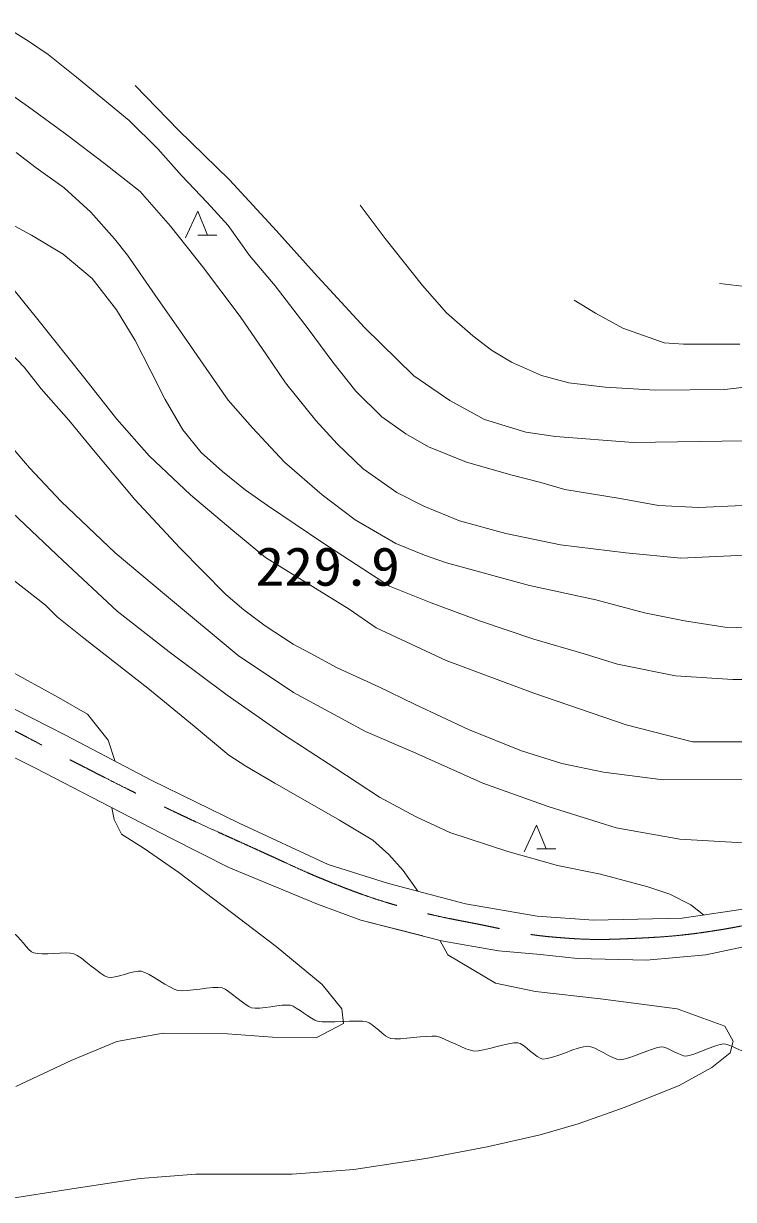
# Model space of a CAD drawing. Units: millimetres, scale not verified. Extents: x 40000 to 680000, y 20000 to 380000.
# Drawn here: x 477242 to 510918, y 252666 to 308496 of the extents above; entities that cross this region are included whole.
import ezdxf
from ezdxf.enums import TextEntityAlignment as Align

# ---------------------------------------------------------------- set-up
doc = ezdxf.new("R2010")
doc.units = ezdxf.units.MM
doc.header["$LTSCALE"] = 1000
doc.linetypes.add('CHAIN', pattern=[18.5, 12, -1.5, 3.5, -1.5])
doc.layers.add('M-BMK', color=2, linetype='CHAIN', lineweight=13)
doc.layers.add('M-WORK', color=1, linetype='Continuous', lineweight=13)
doc.styles.add('ＭＳ ゴシック', font='')
doc.styles.get('ＭＳ ゴシック').set_extended_font_data('MS Gothic')

msp = doc.modelspace()

# ---------------------------------------------------------------- linework, layer by layer
at = {"layer": 'M-BMK'}
msp.add_open_spline([(467345, 279524), (468813, 278865), (469195, 278695), (470370, 278139), (471454, 277626), (472056, 277329), (473130, 276795), (474345, 276192), (475022, 275847), (476228, 275225), (477579, 274530), (478324, 274118), (479675, 273425), (481213, 272636), (482073, 272189), (483631, 271440), (485438, 270569), (486465, 270111), (488294, 269285), (489773, 268617), (490585, 268202), (492095, 267608), (493485, 267060), (494284, 266797), (495727, 266407), (496779, 266123), (497381, 266013), (498451, 265807), (500014, 265507), (500881, 265245), (502467, 265115), (503714, 265012), (504419, 264984), (505668, 265038), (507427, 265113), (508419, 265169), (510157, 265448), (511454, 265656), (512173, 265830), (513440, 266176), (514603, 266494), (515231, 266751), (516364, 267161), (517501, 267573), (518142, 267799), (519247, 268290), (520718, 268944), (521495, 269408), (522920, 270157), (524699, 271092), (525708, 271597), (527445, 272609), (528591, 273277), (529196, 273712), (530328, 274405), (531321, 275013), (531897, 275323), (532882, 275944), (534345, 276865), (535159, 277390), (536586, 278365), (537844, 279224), (538545, 279712), (539777, 280608), (541410, 281797), (542326, 282462), (543922, 283700), (544954, 284500), (545524, 284959), (546535, 285786), (547696, 286738), (548333, 287287), (549476, 288262), (551610, 290084), (552273, 290696), (554862, 293016)], degree=3, knots=[0, 0, 0, 0, 1, 1, 1, 2, 2, 2, 3, 3, 3, 4, 4, 4, 5, 5, 5, 6, 6, 6, 7, 7, 7, 8, 8, 8, 9, 9, 9, 10, 10, 10, 11, 11, 11, 12, 12, 12, 13, 13, 13, 14, 14, 14, 15, 15, 15, 16, 16, 16, 17, 17, 17, 18, 18, 18, 19, 19, 19, 20, 20, 20, 21, 21, 21, 22, 22, 22, 23, 23, 23, 24, 24, 24, 25, 25, 25, 25], dxfattribs=at)
at = {"layer": 'M-WORK'}
for p, q in [((477483, 307661), (476134, 308496)), ((478408, 307018), (477483, 307661)), ((479756, 305952), (478408, 307018)), ((482248, 303897), (479756, 305952)), ((477470, 304547), (475659, 305806)), ((482545, 305546), (484600, 303439)), ((479294, 303211), (477470, 304547)), ((483610, 302549), (482248, 303897)), ((481080, 301850), (479294, 303211)), ((484600, 303439), (487015, 301076)), ((477837, 301642), (476887, 302374)), ((484740, 301277), (483610, 302549)), ((479173, 300691), (477837, 301642)), ((482775, 300514), (481080, 301850)), ((485960, 299992), (484740, 301277)), ((487015, 301076), (489236, 298657)), ((480432, 299535), (479173, 300691)), ((484214, 298870), (482775, 300514)), ((474855, 299939), (477617, 298449)), ((486949, 298901), (485960, 299992)), ((493204, 299877), (494403, 298284)), ((481562, 298276), (480432, 299535)), ((484929, 298317), (485507, 299593)), ((485507, 299593), (485962, 298455)), ((485730, 296956), (484214, 298870)), ((487964, 297475), (486949, 298901)), ((477617, 298449), (479125, 297540)), ((482166, 297506), (481562, 298276)), ((485517, 298455), (486417, 298455)), ((489236, 298657), (491021, 296666)), ((494403, 298284), (496173, 296060)), ((479125, 297540), (480500, 296397)), ((483489, 295592), (482166, 297506)), ((489184, 296036), (487964, 297475)), ((487515, 294592), (485730, 296956)), ((491021, 296666), (493410, 294058)), ((476459, 296249), (477924, 294437)), ((480500, 296397), (481656, 294907)), ((490739, 293994), (489184, 296036)), ((496173, 296060), (497307, 294755)), ((510253, 296161), (511334, 296025)), ((484735, 293806), (483489, 295592)), ((503357, 295364), (504379, 294742)), ((481656, 294907), (482542, 293442)), ((477924, 294437), (480094, 291727)), ((488774, 292768), (487515, 294592)), ((497307, 294755), (498561, 293662)), ((504379, 294742), (505677, 294027)), ((475607, 293910), (477277, 292185)), ((485904, 292124), (484735, 293806)), ((491920, 292414), (490739, 293994)), ((493410, 294058), (495761, 291772)), ((505677, 294027), (507636, 293339)), ((482542, 293442), (483287, 291991)), ((498561, 293662), (499446, 292994)), ((507636, 293339), (508554, 293267)), ((508554, 293267), (511214, 293274)), ((489673, 291433), (488774, 292768)), ((499446, 292994), (500383, 292424)), ((477277, 292185), (478075, 291158)), ((483287, 291991), (483955, 290642)), ((486944, 290608), (485904, 292124)), ((493012, 291040), (491920, 292414)), ((500383, 292424), (501811, 291781)), ((480094, 291727), (481661, 289711)), ((491112, 289647), (489673, 291433)), ((495761, 291772), (497456, 290603)), ((501811, 291781), (503102, 291434)), ((503102, 291434), (504833, 291231)), ((478075, 291158), (479387, 289671)), ((494245, 289819), (493012, 291040)), ((504833, 291231), (507225, 291093)), ((507225, 291093), (510495, 291120)), ((510495, 291120), (512303, 291336)), ((483955, 290642), (484803, 289204)), ((488100, 289298), (486944, 290608)), ((497456, 290603), (499101, 289704)), ((495376, 289010), (494245, 289819)), ((479387, 289671), (480635, 288148)), ((481661, 289711), (483203, 287977)), ((484803, 289204), (485676, 288137)), ((489629, 287666), (488100, 289298)), ((492113, 288542), (491112, 289647)), ((499101, 289704), (501066, 289100)), ((476118, 289035), (477518, 287403)), ((496455, 288394), (495376, 289010)), ((501066, 289100), (502479, 288882)), ((502479, 288882), (506165, 288612)), ((506165, 288612), (511419, 288689)), ((480635, 288148), (482525, 285901)), ((485676, 288137), (486678, 287226)), ((493359, 287361), (492113, 288542)), ((498253, 287674), (496455, 288394)), ((483203, 287977), (485168, 286114)), ((491401, 286112), (489629, 287666)), ((500424, 287058), (498253, 287674)), ((477518, 287403), (479021, 285798)), ((486678, 287226), (487757, 286365)), ((494952, 286230), (493359, 287361)), ((501785, 286711), (500424, 287058)), ((502915, 286377), (501785, 286711)), ((482525, 285901), (484662, 283598)), ((485168, 286114), (487172, 284431)), ((487757, 286365), (488810, 285607)), ((492981, 284931), (491401, 286112)), ((496237, 285575), (494952, 286230)), ((505549, 285953), (502915, 286377)), ((507360, 285619), (505549, 285953)), ((479021, 285798), (481582, 283370)), ((488810, 285607), (491444, 283847)), ((497919, 284882), (496237, 285575)), ((509274, 285516), (507360, 285619)), ((511354, 285619), (509274, 285516)), ((479109, 283003), (476718, 285269)), ((494895, 283813), (492981, 284931)), ((500116, 284278), (497919, 284882)), ((487172, 284431), (488713, 283147)), ((502710, 283751), (500116, 284278)), ((491444, 283847), (494606, 281791)), ((496257, 283248), (494895, 283813)), ((505819, 283366), (502710, 283751)), ((481582, 283370), (484028, 281320)), ((484662, 283598), (486837, 281396)), ((488713, 283147), (492682, 280694)), ((497310, 282888), (496257, 283248)), ((508426, 283109), (505819, 283366)), ((512292, 283289), (508426, 283109)), ((481681, 280593), (479109, 283003)), ((501240, 281822), (497310, 282888)), ((476766, 282067), (478280, 280875)), ((486837, 281396), (487699, 280653)), ((494606, 281791), (496571, 280994)), ((504387, 281128), (501240, 281822)), ((478280, 280875), (478830, 280324)), ((484028, 281320), (487426, 278497)), ((496571, 280994), (498922, 280121)), ((506699, 280525), (504387, 281128)), ((478830, 280324), (480105, 279315)), ((484145, 278669), (481681, 280593)), ((487699, 280653), (488699, 279900)), ((492682, 280694), (493967, 279807)), ((508601, 280139), (506699, 280525)), ((488699, 279900), (490039, 279029)), ((493967, 279807), (497293, 278253)), ((498922, 280121), (501452, 279260)), ((510514, 279831), (508601, 280139)), ((512608, 279780), (510514, 279831)), ((480105, 279315), (483133, 276948)), ((501452, 279260), (503842, 278567)), ((486896, 276601), (484145, 278669)), ((490039, 279029), (490846, 278597)), ((490846, 278597), (492112, 277909)), ((487426, 278497), (490052, 276735)), ((497293, 278253), (501442, 276699)), ((503842, 278567), (505421, 278078)), ((505421, 278078), (508170, 277526)), ((478906, 276491), (476478, 277822)), ((492112, 277909), (494103, 277001)), ((508170, 277526), (510880, 277359)), ((483133, 276948), (485335, 275140)), ((494103, 277001), (495791, 276175)), ((510880, 277359), (513462, 277346)), ((475822, 276445), (479225, 274711)), ((480272, 275700), (478906, 276491)), ((489575, 274749), (486896, 276601)), ((490052, 276735), (493469, 274882)), ((501442, 276699), (505822, 275196)), ((495791, 276175), (498342, 274973)), ((481261, 274477), (480272, 275700)), ((477810, 273141), (473969, 275054)), ((479225, 274711), (483323, 272553)), ((485335, 275140), (486978, 273767)), ((492003, 273166), (489575, 274749)), ((493469, 274882), (495716, 273911)), ((498342, 274973), (500856, 273964)), ((505822, 275196), (508969, 274387)), ((481590, 273465), (481261, 274477)), ((508969, 274387), (512373, 274387)), ((486978, 273767), (487785, 273235)), ((495716, 273911), (499025, 272437)), ((500856, 273964), (502773, 273368)), ((480918, 271522), (477810, 273141)), ((487785, 273235), (489161, 272436)), ((494125, 271764), (492003, 273166)), ((502773, 273368), (504746, 272946)), ((483323, 272553), (487472, 270536)), ((504746, 272946), (507581, 272597)), ((507581, 272597), (511618, 272625)), ((489161, 272436), (492226, 270675)), ((499025, 272437), (502136, 271322)), ((484258, 269801), (480918, 271522)), ((495869, 270829), (494125, 271764)), ((481545, 270706), (481434, 271257)), ((497470, 270091), (495869, 270829)), ((502136, 271322), (505355, 270315)), ((481887, 270005), (481545, 270706)), ((487472, 270536), (491698, 268571)), ((492226, 270675), (493804, 269721)), ((500996, 269169), (501574, 270444)), ((501574, 270444), (502029, 269306)), ((505355, 270315), (508376, 269775)), ((482966, 269322), (481887, 270005)), ((486981, 268427), (484258, 269801)), ((493804, 269721), (494565, 269042)), ((500221, 269192), (497470, 270091)), ((508376, 269775), (511361, 269596)), ((484602, 268189), (482966, 269322)), ((502577, 268527), (500221, 269192)), ((501584, 269306), (502484, 269306)), ((491698, 268571), (494562, 267672)), ((494565, 269042), (495253, 268280)), ((487102, 266283), (484602, 268189)), ((491194, 266680), (486981, 268427)), ((495253, 268280), (495951, 267300)), ((504609, 268113), (502577, 268527)), ((506857, 267502), (504609, 268113)), ((494562, 267672), (498210, 266696)), ((507900, 267160), (506857, 267502)), ((508889, 266657), (507900, 267160)), ((493237, 265922), (491194, 266680)), ((498210, 266696), (501614, 266118)), ((508486, 266028), (511697, 266503)), ((509500, 266178), (508889, 266657)), ((489224, 264682), (487102, 266283)), ((496178, 265177), (493237, 265922)), ((497066, 264952), (493237, 265922)), ((501614, 266118), (504285, 265925)), ((504285, 265925), (508486, 266028)), ((491400, 262866), (489224, 264682)), ((496179, 265177), (496178, 265177)), ((497369, 264282), (496994, 264970)), ((499772, 264475), (497066, 264952)), ((513522, 265121), (509608, 264282)), ((499633, 262942), (497369, 264282)), ((501763, 264301), (499772, 264475)), ((503525, 264108), (501763, 264301)), ((506791, 264034), (503525, 264108)), ((509608, 264282), (506791, 264034)), ((492335, 261715), (491400, 262866)), ((501534, 262544), (499633, 262942)), ((504617, 262197), (501534, 262544)), ((508252, 261722), (504617, 262197)), ((492425, 261014), (492335, 261715)), ((510513, 260887), (508252, 261722)), ((491130, 260348), (492425, 261014)), ((510911, 260180), (510513, 260887)), ((479495, 259270), (481671, 260169)), ((481671, 260169), (483865, 260564)), ((483865, 260564), (486922, 260528)), ((486922, 260528), (489044, 260366)), ((489044, 260366), (491130, 260348)), ((510757, 259628), (510911, 260180)), ((509896, 258934), (510757, 259628)), ((476870, 258029), (479495, 259270)), ((508342, 258074), (509896, 258934)), ((505773, 257046), (508342, 258074)), ((503551, 256250), (505773, 257046)), ((499235, 255158), (501753, 255736)), ((501753, 255736), (503551, 256250)), ((496319, 254606), (499235, 255158)), ((492915, 254092), (496319, 254606)), ((489987, 253861), (492915, 254092)), ((479531, 253167), (482768, 253668)), ((482768, 253668), (485414, 253861)), ((485414, 253861), (489987, 253861)), ((476320, 252666), (479531, 253167))]:
    msp.add_line(p, q, dxfattribs=at)
msp.add_open_spline([(375539, 291487), (375767, 291692), (376607, 292118), (376907, 292181), (377179, 292238), (378025, 291995), (378294, 292065), (378740, 292181), (379908, 293002), (380362, 293080), (380745, 293145), (381891, 292696), (382276, 292746), (382687, 292798), (383769, 293496), (384177, 293568), (384518, 293628), (385562, 293305), (385898, 293388), (386256, 293476), (387098, 294278), (387452, 294377), (387729, 294454), (388595, 294177), (388878, 294223), (389172, 294270), (389944, 294789), (390240, 294827), (390566, 294869), (391545, 294563), (391871, 294608), (392144, 294646), (392829, 295243), (393104, 295225), (393484, 295200), (394454, 294498), (394825, 294416), (395179, 294337), (396294, 294559), (396636, 294441), (397112, 294278), (398275, 293251), (398743, 293067), (399069, 292939), (400192, 293111), (400490, 292926), (400896, 292672), (401595, 291336), (401980, 291050), (402275, 290831), (403464, 290755), (403739, 290511), (404087, 290202), (404539, 288807), (404870, 288481), (405103, 288251), (406171, 288126), (406398, 287890), (406652, 287628), (406828, 286460), (407079, 286195), (407295, 285967), (408316, 285846), (408543, 285630), (408800, 285386), (409054, 284259), (409340, 284050), (409677, 283803), (411005, 283766), (411369, 283562), (411726, 283362), (412433, 282274), (412808, 282110), (413206, 281936), (414576, 282145), (414979, 281982), (415314, 281846), (415923, 280833), (416263, 280710), (416693, 280556), (418109, 280822), (418549, 280697), (418935, 280589), (419829, 279682), (420219, 279593), (420721, 279479), (422286, 279846), (422788, 279734), (423180, 279647), (424079, 278729), (424471, 278642), (424988, 278527), (426599, 278884), (427117, 278771), (427466, 278694), (428230, 277812), (428581, 277743), (429029, 277655), (430392, 278114), (430842, 278039), (431226, 277974), (432149, 277114), (432537, 277075), (432893, 277040), (433851, 277726), (434207, 277705), (434567, 277683), (435453, 276914), (435813, 276883), (436215, 276848), (437364, 277444), (437765, 277396), (438286, 277335), (439668, 276483), (440180, 276369), (440606, 276274), (441943, 276487), (442364, 276369), (442771, 276254), (443753, 275362), (444162, 275251), (444603, 275132), (446013, 275403), (446448, 275264), (446909, 275117), (447980, 274043), (448439, 273890), (448907, 273733), (450439, 273935), (450905, 273774), (451256, 273653), (451955, 272677), (452305, 272554), (452779, 272387), (454332, 272551), (454810, 272400), (455206, 272274), (456120, 271336), (456519, 271218), (457034, 271066), (458701, 271293), (459203, 271102), (459585, 270957), (460263, 269805), (460642, 269651), (461069, 269477), (462507, 269715), (462946, 269574), (463355, 269442), (464294, 268464), (464706, 268341), (465088, 268227), (466306, 268535), (466697, 268456), (466978, 268400), (467655, 267816), (467917, 267699), (468806, 267302), (471501, 266167), (472436, 265897), (472733, 265812), (473684, 266036), (473982, 265951), (474178, 265896), (474521, 265296), (474720, 265250), (475115, 265157), (476361, 265418), (476752, 265304), (477010, 265228), (477467, 264455), (477723, 264369), (478084, 264247), (479266, 264451), (479629, 264333), (480002, 264211), (480867, 263316), (481247, 263218), (481559, 263137), (482514, 263566), (482830, 263506), (483214, 263432), (484173, 262668), (484556, 262588), (484969, 262503), (486250, 262811), (486660, 262714), (486990, 262636), (487734, 261845), (488063, 261761), (488419, 261670), (489536, 261960), (489897, 261887), (490191, 261828), (490899, 261196), (491192, 261132), (491648, 261032), (493074, 261204), (493529, 261096), (493798, 261032), (494392, 260361), (494662, 260305), (495085, 260217), (496393, 260477), (496820, 260413), (497202, 260355), (498234, 259742), (498618, 259711), (499038, 259678), (500268, 260155), (500686, 260107), (500968, 260074), (501590, 259347), (501873, 259334), (502318, 259312), (503568, 259949), (504013, 259945), (504342, 259942), (505195, 259301), (505524, 259298), (505938, 259293), (507088, 259885), (507502, 259909), (507747, 259923), (508407, 259465), (508653, 259477), (509030, 259496), (510074, 260030), (510451, 260053), (510697, 260068), (511375, 259629), (511620, 259657), (511968, 259698), (512875, 260312), (513220, 260377), (513477, 260424), (514266, 260118), (514515, 260197), (514841, 260300), (515556, 261120), (515882, 261222), (516091, 261287), (516733, 260889), (516943, 260952), (517305, 261061), (518143, 261912), (518507, 262013), (518772, 262086), (519593, 261682), (519856, 261761), (520353, 261911), (521588, 262945), (522086, 263092), (522353, 263171), (523186, 262742), (523452, 262822), (523827, 262934), (524665, 263846), (525035, 263973), (525244, 264045), (525907, 263662), (526114, 263739), (526579, 263913), (527698, 264970), (528164, 265142), (528432, 265240), (529341, 264867), (529585, 265016), (529964, 265248), (530516, 266585), (530897, 266814), (531160, 266972), (532155, 266582), (532426, 266724), (532827, 266936), (533538, 268198), (533936, 268415), (534146, 268529), (534888, 268082), (535105, 268181), (535572, 268393), (536614, 269592), (537065, 269835), (537262, 269941), (537989, 269721), (538180, 269835), (538537, 270048), (539231, 271158), (539601, 271346), (539845, 271470), (540727, 271126), (540968, 271256), (541327, 271450), (541955, 272582), (542298, 272803), (542435, 272890), (542945, 272550), (543089, 272623), (543412, 272785), (544084, 273693), (544402, 273864), (544615, 273978), (545402, 273842), (545607, 273971), (545945, 274185), (546598, 275253), (546938, 275464), (547146, 275593), (547969, 275401), (548161, 275554), (548533, 275851), (549123, 277236), (549509, 277514), (549758, 277693), (550804, 277424), (551038, 277622), (551372, 277905), (551623, 279337), (551973, 279600), (552229, 279793), (553313, 279341), (553573, 279528), (553951, 279799), (554354, 281256), (554706, 281560), (554911, 281737), (555844, 281499), (556055, 281668), (556378, 281927), (556781, 283180), (557080, 283466), (557221, 283601), (557910, 283439), (558051, 283574), (558310, 283822), (558601, 284927), (558860, 285175), (559019, 285326), (559764, 285240), (559939, 285372), (560191, 285562), (560566, 286508), (560838, 286667), (560958, 286737), (561253, 286770), (561538, 286766)], degree=3, knots=[0, 0, 0, 0, 1, 1, 1, 2, 2, 2, 3, 3, 3, 4, 4, 4, 5, 5, 5, 6, 6, 6, 7, 7, 7, 8, 8, 8, 9, 9, 9, 10, 10, 10, 11, 11, 11, 12, 12, 12, 13, 13, 13, 14, 14, 14, 15, 15, 15, 16, 16, 16, 17, 17, 17, 18, 18, 18, 19, 19, 19, 20, 20, 20, 21, 21, 21, 22, 22, 22, 23, 23, 23, 24, 24, 24, 25, 25, 25, 26, 26, 26, 27, 27, 27, 28, 28, 28, 29, 29, 29, 30, 30, 30, 31, 31, 31, 32, 32, 32, 33, 33, 33, 34, 34, 34, 35, 35, 35, 36, 36, 36, 37, 37, 37, 38, 38, 38, 39, 39, 39, 40, 40, 40, 41, 41, 41, 42, 42, 42, 43, 43, 43, 44, 44, 44, 45, 45, 45, 46, 46, 46, 47, 47, 47, 48, 48, 48, 49, 49, 49, 50, 50, 50, 51, 51, 51, 52, 52, 52, 53, 53, 53, 54, 54, 54, 55, 55, 55, 56, 56, 56, 57, 57, 57, 58, 58, 58, 59, 59, 59, 60, 60, 60, 61, 61, 61, 62, 62, 62, 63, 63, 63, 64, 64, 64, 65, 65, 65, 66, 66, 66, 67, 67, 67, 68, 68, 68, 69, 69, 69, 70, 70, 70, 71, 71, 71, 72, 72, 72, 73, 73, 73, 74, 74, 74, 75, 75, 75, 76, 76, 76, 77, 77, 77, 78, 78, 78, 79, 79, 79, 80, 80, 80, 81, 81, 81, 82, 82, 82, 83, 83, 83, 84, 84, 84, 85, 85, 85, 86, 86, 86, 87, 87, 87, 88, 88, 88, 89, 89, 89, 90, 90, 90, 91, 91, 91, 92, 92, 92, 93, 93, 93, 94, 94, 94, 95, 95, 95, 96, 96, 96, 97, 97, 97, 98, 98, 98, 99, 99, 99, 100, 100, 100, 101, 101, 101, 102, 102, 102, 103, 103, 103, 104, 104, 104, 105, 105, 105, 106, 106, 106, 107, 107, 107, 108, 108, 108, 109, 109, 109, 110, 110, 110, 111, 111, 111, 112, 112, 112, 113, 113, 113, 114, 114, 114, 115, 115, 115, 115], dxfattribs=at)

# ---------------------------------------------------------------- texts
at = {"layer": 'M-WORK', "style": 'ＭＳ ゴシック', "width": 1.1}
msp.add_text('229.9', height=1833, dxfattribs=at).set_placement((488239, 281253), align=Align.BOTTOM_LEFT)

doc.saveas('drawing.dxf')
